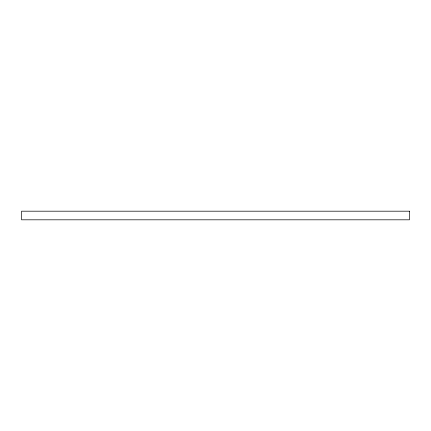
<?xml version="1.0" encoding="UTF-8"?>
<svg xmlns="http://www.w3.org/2000/svg" width="431" height="431" viewBox="0 0 431 431"><rect width="100%" height="100%" fill="white"/><g stroke="black" fill="none" stroke-linecap="round" stroke-linejoin="round"><path stroke-width="0.65" d="M409.45 211.19L21.55 211.19L21.55 219.81L409.45 219.81L409.45 211.19"/></g></svg>
